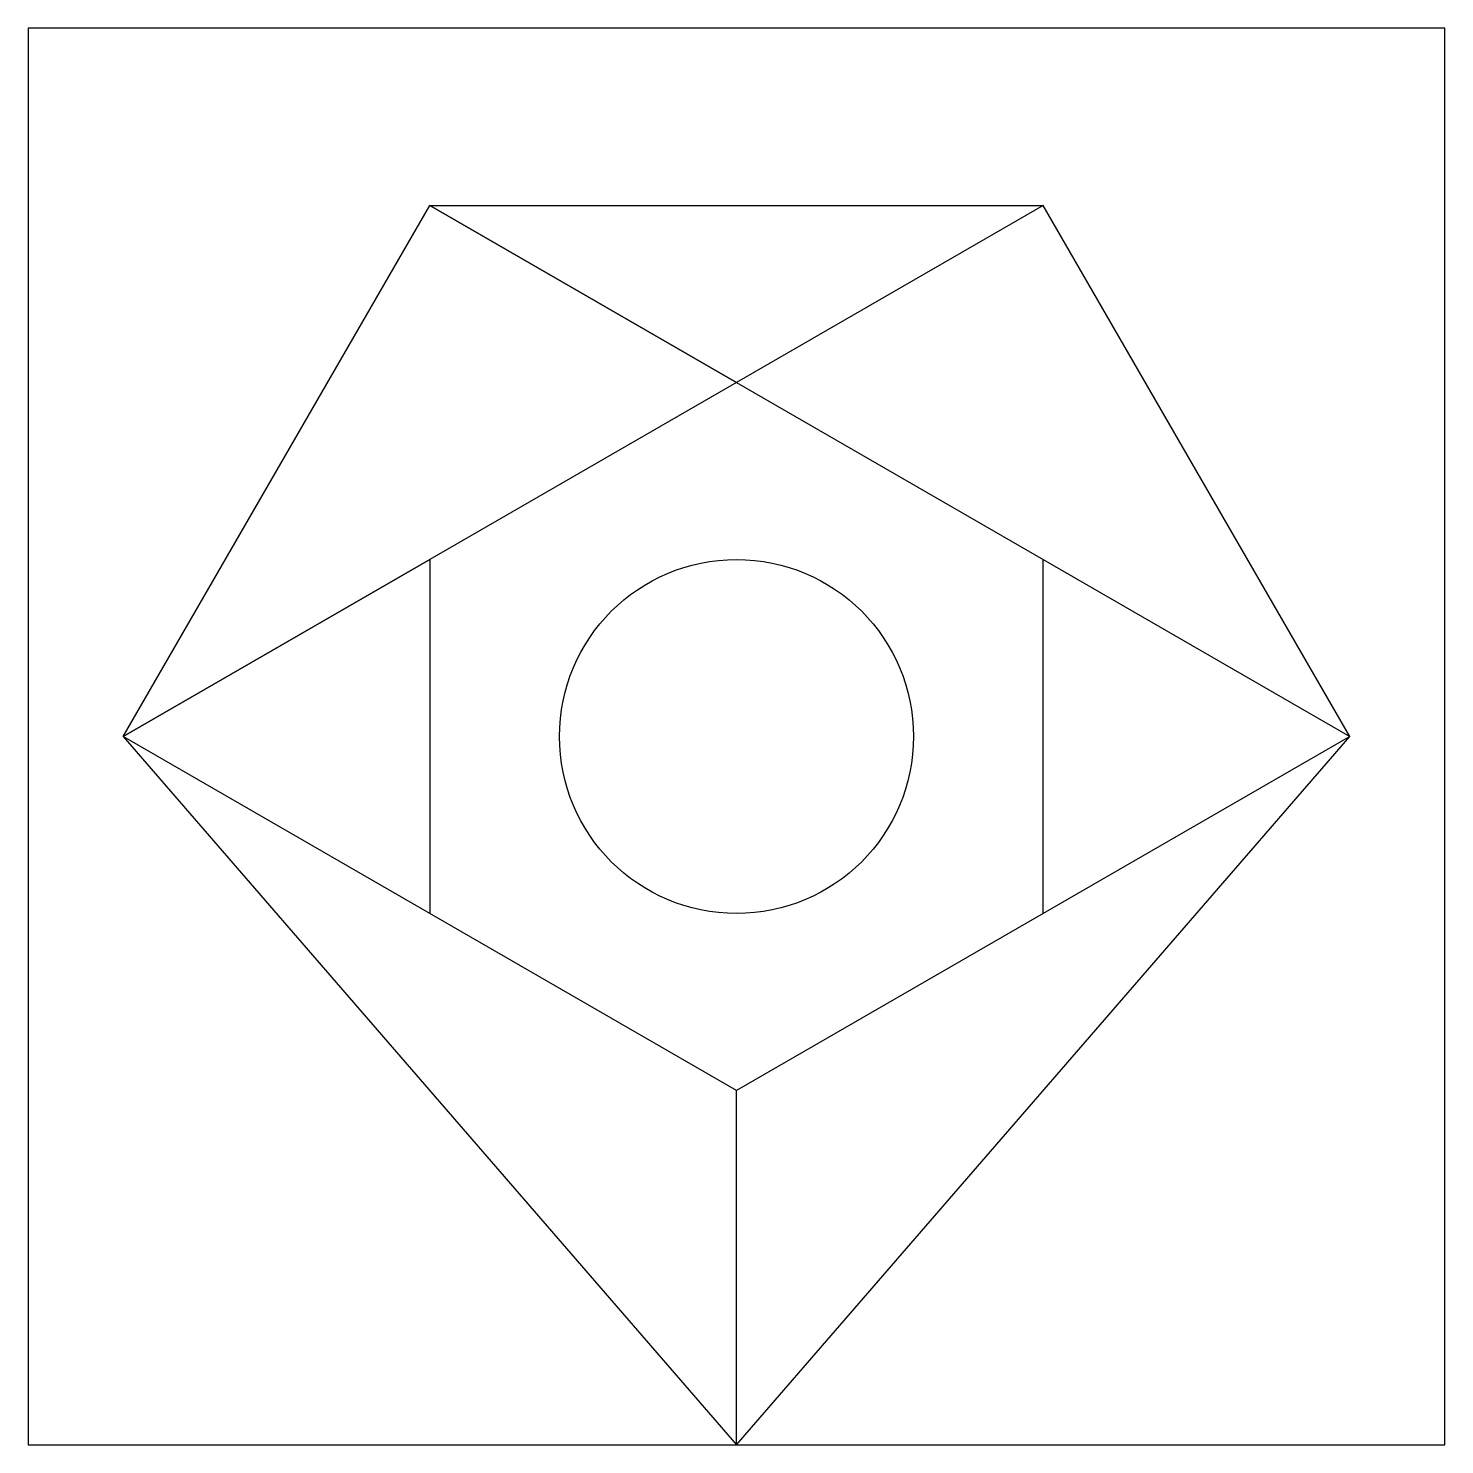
# Model space of a CAD drawing. Header units: millimetres. Extents: x -20 to 20, y -20 to 20.
import ezdxf

# ---------------------------------------------------------------- set-up
doc = ezdxf.new("R2010")
doc.units = ezdxf.units.MM
doc.header["$MEASUREMENT"] = 0
doc.layers.add('Layer 01', color=1, linetype='Continuous', true_color=0xff0000)

msp = doc.modelspace()

# ---------------------------------------------------------------- linework, layer by layer
at = {"layer": 'Layer 01'}
for points in [[(-20, -20), (20, -20), (20, 20), (-20, 20)], [(-17.321, 0), (-8.66, 15), (0, 10)], [(-8.66, 15), (8.66, 15), (0, 10)], [(17.321, 0), (8.66, 15), (0, 10)], [(-17.321, 0), (-8.66, 5), (-8.66, -5)], [(8.66, 5), (17.321, 0), (8.66, -5)], [(-17.321, 0), (0, -20), (0, -10)]]:
    msp.add_lwpolyline(points, close=True, dxfattribs=at)
msp.add_lwpolyline([(0, -20), (17.321, 0), (0, -10)], dxfattribs=at)
msp.add_circle((0, 0), 5, dxfattribs=at)

doc.saveas('drawing.dxf')
